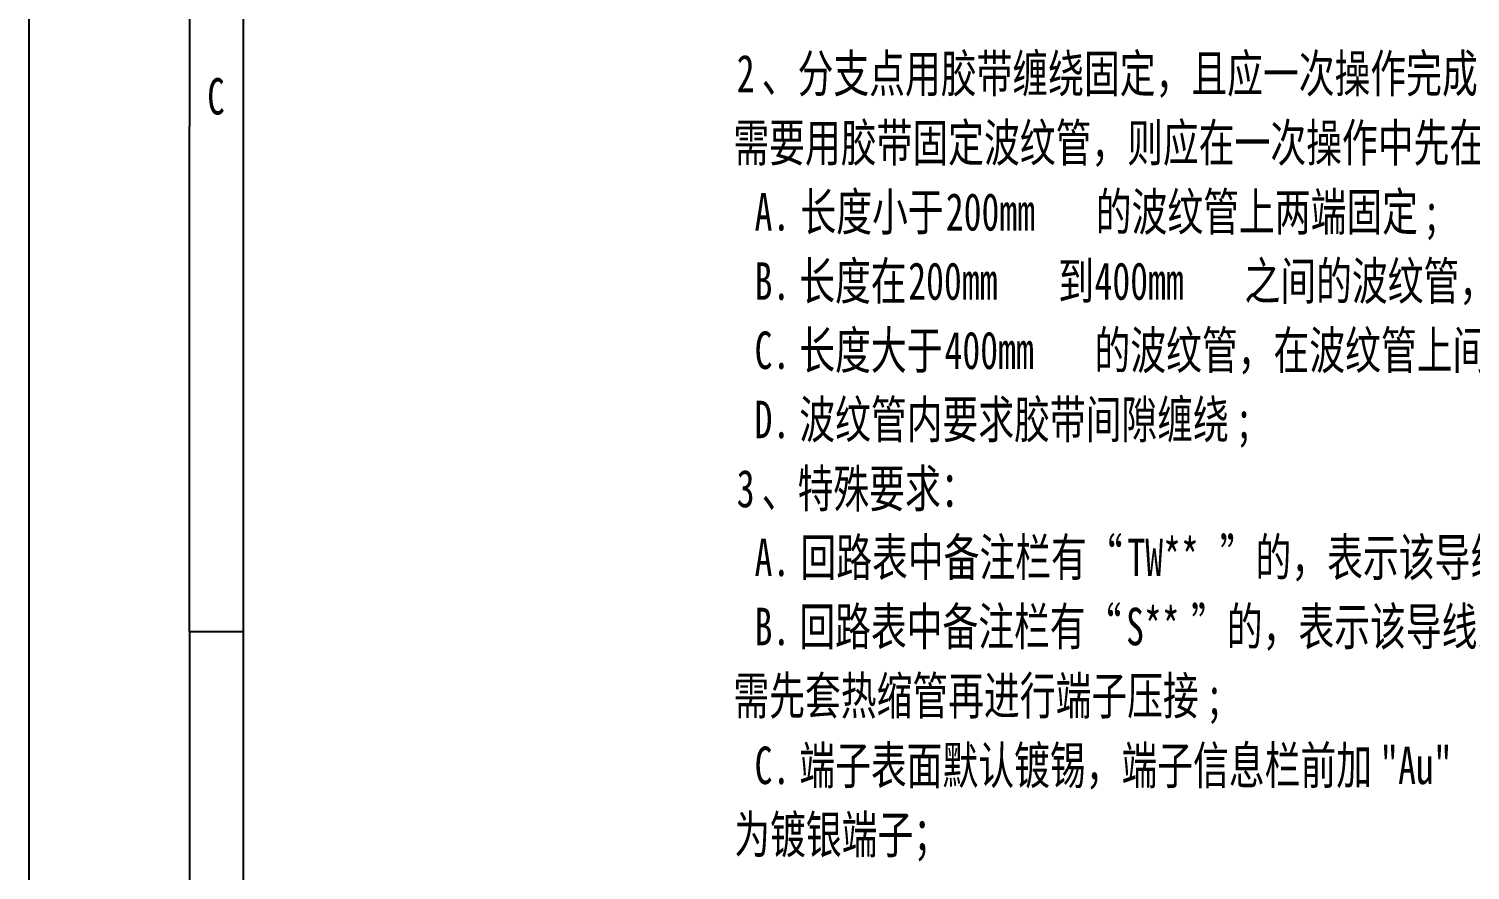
# Model space of a CAD drawing. Header units: inches. Extents: x 47316 to 59086, y 3141 to 11743.
# Drawn here: x 50262.9 to 50397.5, y 4812.4 to 4891 of the extents above; entities that cross this region are included whole.
import ezdxf

# ---------------------------------------------------------------- set-up
doc = ezdxf.new("R2010")
doc.units = ezdxf.units.IN
doc.header["$MEASUREMENT"] = 0
doc.layers.add('_BLACK_HOLE', color=7, linetype='Continuous')
doc.styles.add('MtX_SimSun', font='')
doc.styles.get("Standard").update_dxf_attribs({"font": ''})
doc.styles.get('MtX_SimSun').set_extended_font_data('SimSun')
doc.styles.get('Standard').set_extended_font_data('SimSun')

msp = doc.modelspace()

# ---------------------------------------------------------------- linework, layer by layer
at = {"layer": '_BLACK_HOLE', "lineweight": -3}
for p, q in [((50262.93, 5154.67), (50262.93, 4313.67)), ((50277.93, 5134.67), (50277.93, 4881.84)), ((50282.93, 5134.67), (50282.93, 4334.67)), ((50277.93, 4834.67), (50277.93, 4881.84)), ((50282.93, 4834.67), (50277.93, 4834.67)), ((50277.93, 4834.67), (50277.93, 4334.67))]:
    msp.add_line(p, q, dxfattribs=at)

# ---------------------------------------------------------------- texts
at = {"layer": '_BLACK_HOLE', "lineweight": -3, "width": 0.7}
for s, p in [('2', (50329.01, 4885.05)), ('、分支点用胶带缠绕固定，且应一次操作完成（每一根波纹管上缠绕至少两圈）；', (50331.35, 4885.05)), ('需要用胶带固定波纹管，则应在一次操作中先在线束上至少缠绕两圈后继续在波纹管上缠绕两圈', (50328.7, 4878.59)), ('长度小于', (50334.96, 4872.14)), ('的波纹管上两端固定', (50362.53, 4872.14)), (' A.', (50329.01, 4872.14)), ('200mm', (50348.53, 4872.14)), (';', (50393.04, 4872.14)), ('长度在', (50334.85, 4865.68)), ('到', (50359.02, 4865.68)), ('之间的波纹管，在波纹管中心打点固定，胶带缠绕两圈', (50376.41, 4865.68)), (' B.', (50329.01, 4865.68)), ('200mm', (50345.02, 4865.68)), ('400mm', (50362.41, 4865.68)), (' C.', (50329.01, 4859.22)), ('长度大于', (50334.85, 4859.22)), ('400mm', (50348.41, 4859.22)), ('的波纹管，在波纹管上间隔', (50362.41, 4859.22)), (' D.', (50329.01, 4852.76)), ('波纹管内要求胶带间隙缠绕', (50334.85, 4852.76)), (';', (50375.53, 4852.76)), ('3', (50329.01, 4846.31)), ('、特殊要求：', (50331.35, 4846.31)), ('回路表中备注栏有“', (50334.96, 4839.89)), ('”的，表示该导线为双绞线，同一编号为绞缠在一起；', (50374.11, 4839.89)), (' A.', (50329.01, 4839.89)), ('TW**', (50365.48, 4839.89)), ('回路表中备注栏有“', (50334.85, 4833.43)), ('S**', (50365.36, 4833.43)), ('”的，表示该导线为屏蔽线，同一编号为同一屏蔽线，其中屏蔽层接地线', (50371.43, 4833.43)), (' B.', (50329.01, 4833.43)), ('需先套热缩管再进行端子压接', (50328.7, 4826.97)), (';', (50372.77, 4826.97)), (' C.', (50329.01, 4820.47)), ('端子表面默认镀锡，端子信息栏前加', (50334.85, 4820.47)), ('"Au"', (50389.09, 4820.47)), ('为镀银端子；', (50328.78, 4814.01))]:
    msp.add_text(s, height=3.5, dxfattribs=at).set_placement(p)
at = {"layer": '_BLACK_HOLE', "lineweight": -3, "style": 'MtX_SimSun', "width": 0.7}
msp.add_text('C', height=3.4, dxfattribs=at).set_placement((50279.59, 4882.97))

doc.saveas('drawing.dxf')
